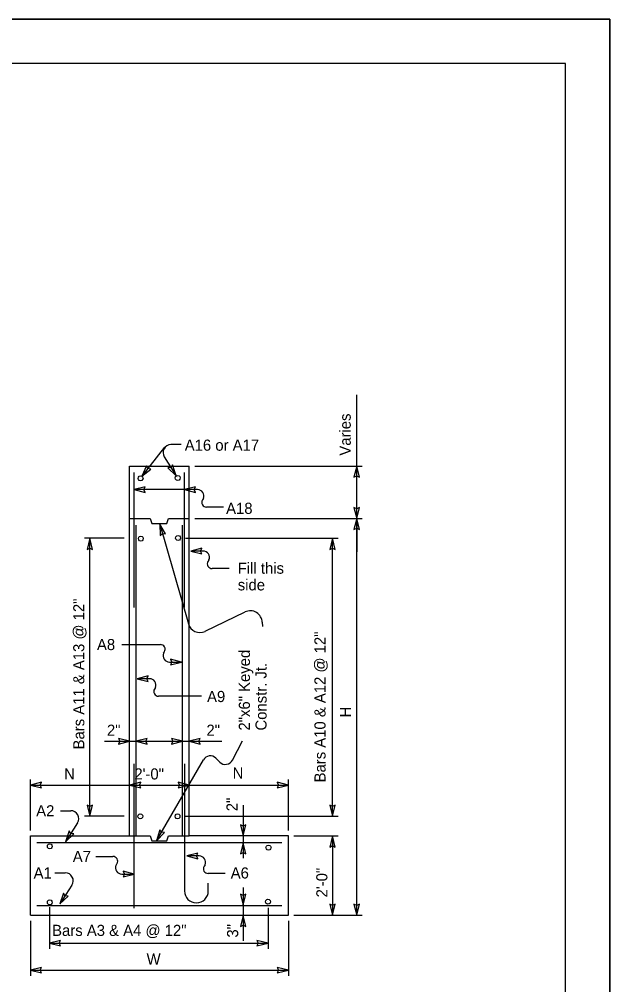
# Model space of a CAD drawing. Extents: x 0 to 36, y 0 to 22.
# Drawn here: x 29.31 to 36, y 11.05 to 22 of the extents above; entities that cross this region are included whole.
import ezdxf

# ---------------------------------------------------------------- set-up
doc = ezdxf.new("R2010")
doc.units = 0
for name, color, linetype in [('01-Slab', 7, 'Continuous'), ('03-Dimensions', 7, 'Continuous'), ('04-Hidden', 7, 'Continuous'), ('Level 2', 7, 'Continuous'), ('S_PL_Dimens_PR', 7, 'Continuous'), ('S_PL_Rebars_PR', 7, 'Continuous'), ('SB_PL_BORDER', 7, 'Continuous'), ('SB_PL_CUTLINE2_PR', 7, 'Continuous'), ('SB_PL_CUTLINE_PR', 7, 'Continuous'), ('SB_PL_SBL4_PR', 7, 'Continuous')]:
    doc.layers.add(name, color=color, linetype=linetype)

# ---------------------------------------------------------------- blocks, each defined once
blk = doc.blocks.new('Arhead')
at = {"layer": 'S_PL_Dimens_PR'}
blk.add_lwpolyline([(0, 0), (-0.157, 0.039), (-0.138, 0), (-0.157, -0.039)], close=True, dxfattribs=at)

msp = doc.modelspace()

# ---------------------------------------------------------------- linework, layer by layer
at = {"layer": '01-Slab'}
for p, q in [((30.558, 12.74), (30.558, 16.932)), ((30.558, 16.932), (31.233, 16.932)), ((31.233, 12.74), (31.233, 16.932)), ((29.433, 11.84), (29.433, 12.74)), ((29.433, 12.74), (30.558, 12.74)), ((32.358, 12.74), (31.233, 12.74)), ((32.358, 11.84), (32.358, 12.74)), ((29.433, 11.84), (32.358, 11.84))]:
    msp.add_line(p, q, dxfattribs=at)
at = {"layer": '03-Dimensions'}
for p, q in [((33.132, 11.84), (33.132, 17.74)), ((30.954, 17.149), (30.698, 16.819)), ((31.144, 17.177), (31.027, 17.177)), ((30.951, 17.038), (31.087, 16.825)), ((31.296, 16.932), (33.195, 16.932)), ((30.682, 16.794), (30.682, 16.794)), ((31.104, 16.8), (31.104, 16.8)), ((31.329, 16.667), (30.61, 16.667)), ((31.395, 16.568), (31.384, 16.55)), ((31.623, 16.468), (31.43, 16.468)), ((31.296, 16.34), (33.195, 16.34)), ((33.132, 16.34), (33.132, 15.962)), ((30.9, 16.277), (31.224, 15.144)), ((30.495, 16.115), (30.045, 16.115)), ((30.108, 12.965), (30.108, 16.115)), ((30.685, 16.112), (30.685, 16.112)), ((31.108, 16.118), (31.108, 16.118)), ((31.191, 16.115), (32.921, 16.115)), ((32.858, 12.965), (32.858, 16.115)), ((31.391, 15.97), (31.252, 15.97)), ((31.457, 15.871), (31.447, 15.853)), ((31.686, 15.771), (31.493, 15.771)), ((31.413, 15.06), (31.867, 15.28)), ((32.061, 15.163), (32.063, 15.116)), ((30.471, 14.91), (30.907, 14.91)), ((30.943, 14.811), (30.953, 14.829)), ((31.009, 14.712), (31.148, 14.712)), ((30.784, 14.523), (30.644, 14.523)), ((30.85, 14.424), (30.839, 14.406)), ((31.373, 14.324), (30.886, 14.324)), ((30.274, 13.813), (30.556, 13.813)), ((30.556, 13.813), (30.632, 13.813)), ((30.632, 13.813), (30.773, 13.813)), ((30.773, 13.813), (30.991, 13.813)), ((30.991, 13.813), (31.158, 13.813)), ((31.158, 13.813), (31.233, 13.813)), ((31.233, 13.813), (31.603, 13.813)), ((31.724, 13.6), (31.838, 13.82)), ((30.864, 12.686), (31.395, 13.603)), ((31.536, 13.621), (31.581, 13.577)), ((29.433, 12.803), (29.433, 13.38)), ((32.358, 12.803), (32.358, 13.38)), ((29.433, 13.317), (32.358, 13.317)), ((31.845, 13.089), (31.845, 12.74)), ((29.774, 13.026), (29.891, 13.026)), ((30.495, 12.965), (30.045, 12.965)), ((30.679, 12.963), (30.679, 12.963)), ((31.101, 12.963), (31.101, 12.963)), ((31.191, 12.965), (32.921, 12.965)), ((29.967, 12.888), (29.831, 12.674)), ((31.845, 12.74), (31.845, 12.661)), ((32.421, 12.74), (32.921, 12.74)), ((32.858, 12.74), (32.858, 11.84)), ((29.654, 12.621), (29.654, 12.621)), ((31.845, 12.661), (31.845, 12.486)), ((32.132, 12.609), (32.132, 12.609)), ((30.176, 12.507), (30.369, 12.507)), ((31.347, 12.513), (31.207, 12.513)), ((30.404, 12.407), (30.415, 12.425)), ((31.413, 12.414), (31.402, 12.396)), ((29.712, 12.321), (29.829, 12.321)), ((30.47, 12.308), (30.61, 12.308)), ((31.641, 12.314), (31.448, 12.314)), ((29.905, 12.182), (29.768, 11.969)), ((31.845, 12.154), (31.845, 11.954)), ((29.654, 11.987), (29.654, 11.987)), ((31.845, 11.954), (31.845, 11.838)), ((32.126, 11.994), (32.126, 11.994)), ((29.65, 11.931), (29.65, 11.461)), ((31.845, 11.838), (31.845, 11.551)), ((32.127, 11.926), (32.127, 11.461)), ((32.421, 11.84), (32.921, 11.84)), ((32.421, 11.84), (33.195, 11.84)), ((29.433, 11.777), (29.433, 11.155)), ((32.358, 11.777), (32.358, 11.155)), ((29.65, 11.524), (32.127, 11.524)), ((29.433, 11.218), (32.358, 11.218))]:
    msp.add_line(p, q, dxfattribs=at)
for points in [[(30.682, 16.766), (30.668, 16.769), (30.658, 16.78), (30.654, 16.794), (30.658, 16.808), (30.668, 16.818), (30.682, 16.822), (30.696, 16.818), (30.706, 16.808), (30.71, 16.794), (30.706, 16.78), (30.696, 16.769)], [(31.104, 16.772), (31.09, 16.776), (31.08, 16.786), (31.076, 16.8), (31.08, 16.814), (31.09, 16.824), (31.104, 16.828), (31.118, 16.824), (31.129, 16.814), (31.132, 16.8), (31.129, 16.786), (31.118, 16.776)], [(30.685, 16.084), (30.671, 16.088), (30.661, 16.098), (30.657, 16.112), (30.661, 16.126), (30.671, 16.137), (30.685, 16.14), (30.699, 16.137), (30.709, 16.126), (30.713, 16.112), (30.709, 16.098), (30.699, 16.088)], [(31.108, 16.09), (31.093, 16.094), (31.083, 16.104), (31.079, 16.118), (31.083, 16.133), (31.093, 16.143), (31.108, 16.147), (31.122, 16.143), (31.132, 16.133), (31.136, 16.118), (31.132, 16.104), (31.122, 16.094)], [(30.679, 12.935), (30.665, 12.938), (30.655, 12.949), (30.651, 12.963), (30.655, 12.977), (30.665, 12.987), (30.679, 12.991), (30.693, 12.987), (30.703, 12.977), (30.707, 12.963), (30.703, 12.949), (30.693, 12.938)], [(31.101, 12.935), (31.087, 12.938), (31.077, 12.949), (31.073, 12.963), (31.077, 12.977), (31.087, 12.987), (31.101, 12.991), (31.115, 12.987), (31.126, 12.977), (31.129, 12.963), (31.126, 12.949), (31.115, 12.938)], [(29.654, 12.593), (29.64, 12.597), (29.629, 12.607), (29.626, 12.621), (29.629, 12.635), (29.64, 12.645), (29.654, 12.649), (29.668, 12.645), (29.678, 12.635), (29.682, 12.621), (29.678, 12.607), (29.668, 12.597)], [(32.132, 12.58), (32.118, 12.584), (32.108, 12.594), (32.104, 12.609), (32.108, 12.623), (32.118, 12.633), (32.132, 12.637), (32.147, 12.633), (32.157, 12.623), (32.161, 12.609), (32.157, 12.594), (32.147, 12.584)], [(29.654, 11.959), (29.64, 11.963), (29.629, 11.973), (29.626, 11.987), (29.629, 12.002), (29.64, 12.012), (29.654, 12.016), (29.668, 12.012), (29.678, 12.002), (29.682, 11.987), (29.678, 11.973), (29.668, 11.963)], [(32.126, 11.965), (32.112, 11.969), (32.102, 11.979), (32.098, 11.994), (32.102, 12.008), (32.112, 12.018), (32.126, 12.022), (32.14, 12.018), (32.151, 12.008), (32.154, 11.994), (32.151, 11.979), (32.14, 11.969)]]:
    msp.add_lwpolyline(points, close=True, dxfattribs=at)
for centre, radius, start, end in [((31.027, 17.087), 0.09, 90, 212.5833), ((31.329, 16.595), 0.072, 337.7179, 90), ((31.43, 16.522), 0.054, 149.2121, 270), ((31.391, 15.898), 0.072, 337.7179, 90), ((31.493, 15.825), 0.054, 149.2121, 270), ((31.926, 15.158), 0.135, 1.8466, 115.8236), ((31.354, 15.181), 0.135, 195.9472, 295.8231), ((30.907, 14.856), 0.054, 329.2121, 90), ((31.009, 14.784), 0.072, 157.7179, 270), ((30.784, 14.451), 0.072, 337.7179, 90), ((30.886, 14.378), 0.054, 149.2121, 270), ((31.473, 13.558), 0.09, 45.01, 149.9313), ((31.644, 13.641), 0.09, 225.0163, 332.8194), ((29.891, 12.936), 0.09, 327.4167, 90), ((30.369, 12.453), 0.054, 329.2121, 90), ((31.347, 12.441), 0.072, 337.7179, 90), ((30.47, 12.38), 0.072, 157.7179, 270), ((31.448, 12.368), 0.054, 149.2121, 270), ((29.829, 12.231), 0.09, 327.4167, 90)]:
    msp.add_arc(centre, radius, start, end, dxfattribs=at)
at = {"layer": '04-Hidden'}
for points in [[(30.558, 16.34), (30.792, 16.34), (30.811, 16.284), (30.98, 16.284), (30.998, 16.34), (31.233, 16.34)], [(30.558, 12.74), (30.792, 12.74), (30.811, 12.684), (30.98, 12.684), (30.998, 12.74), (31.233, 12.74)]]:
    msp.add_lwpolyline(points, dxfattribs=at)
at = {"layer": 'Level 2'}
msp.add_lwpolyline([(2.5, 1.475), (35.5, 1.475), (35.5, 21.5), (2.5, 21.5)], close=True, dxfattribs=at)
at = {"layer": 'S_PL_Rebars_PR'}
for p, q in [((30.61, 15.332), (30.61, 16.862)), ((31.18, 15.332), (31.18, 16.862)), ((30.633, 12.74), (30.633, 16.265)), ((31.158, 12.74), (31.158, 16.265)), ((30.61, 11.919), (30.61, 13.559)), ((31.18, 13.559), (31.18, 12.116)), ((29.508, 12.665), (32.283, 12.665)), ((31.45, 12.116), (31.45, 12.206)), ((29.508, 11.952), (32.283, 11.952))]:
    msp.add_line(p, q, dxfattribs=at)
msp.add_arc((31.315, 12.116), 0.135, 180, 0, dxfattribs=at)
at = {"layer": 'SB_PL_BORDER'}
msp.add_lwpolyline([(35.5, 21.5), (2.5, 21.5), (2.5, 1.475), (0, 0), (0, 22), (36, 22), (36, 0), (0, 0), (2.5, 1.475), (35.5, 1.475)], close=True, dxfattribs=at)
at = {"layer": 'SB_PL_CUTLINE2_PR'}
msp.add_lwpolyline([(36, 0), (36, 22), (2, 22), (2, 0)], close=True, dxfattribs=at)
at = {"layer": 'SB_PL_CUTLINE_PR'}
msp.add_lwpolyline([(0, 22), (36, 22), (36, 0), (0, 0)], close=True, dxfattribs=at)
msp.add_lwpolyline([(0, 22), (36, 22), (36, 0), (0, 0)], close=True, dxfattribs=at)
at = {"layer": 'SB_PL_SBL4_PR'}
msp.add_lwpolyline([(2.5, 0.5), (35.5, 0.5), (35.5, 21.5), (2.5, 21.5)], close=True, dxfattribs=at)

# ---------------------------------------------------------------- block references
at = {"layer": '03-Dimensions'}
for p, xscale, yscale, rotation in [((30.698, 16.819), 0.8, 0.8000000000000002, -127.90834704801506), ((31.087, 16.825), 0.7999999999999999, 0.8, -57.419593774993736), ((33.132, 16.932), 0.8, 0.8000000000000002, 90.00000000000001), ((30.61, 16.667), 0.8, 0.8000000000000002, 180), ((31.18, 16.667), 0.8, 0.8000000000000002, -180), ((33.132, 16.34), 0.8, 0.8000000000000002, -89.99999999999999), ((33.132, 16.34), 0.8, 0.8000000000000002, 90.00000000000001), ((30.9, 16.277), 0.8, 0.8000000000000002, 105.94739995057252), ((30.108, 16.115), 0.8, 0.8000000000000002, 90), ((32.858, 16.115), 0.8, 0.8000000000000002, 90), ((31.252, 15.97), 0.8, 0.8000000000000002, 180), ((30.644, 14.523), 0.8, 0.8000000000000002, 180), ((30.632, 13.813), 0.8, 0.8000000000000002, 180), ((30.632, 13.813), 0.8, 0.8000000000000002, 180), ((31.233, 13.813), 0.8, 0.8000000000000002, 180), ((31.233, 13.813), 0.8, 0.8000000000000002, 180), ((29.433, 13.317), 0.8, 0.8000000000000002, 180), ((30.558, 13.317), 0.8, 0.8000000000000002, -179.99999999999997), ((30.108, 12.965), 0.8, 0.8000000000000002, -90), ((32.858, 12.965), 0.8, 0.8000000000000002, -89.99999999999999), ((30.864, 12.686), 0.8000000000000003, 0.8000000000000003, -120.06932168844548), ((30.864, 12.686), 0.8000000000000003, 0.8000000000000003, -120.06932168844548), ((31.845, 12.74), 0.8, 0.8000000000000002, -90), ((29.831, 12.674), 0.7999999999999999, 0.8, -122.58040622500627), ((32.858, 12.74), 0.8, 0.8000000000000002, 90), ((31.845, 12.661), 0.8, 0.8000000000000002, 90), ((31.207, 12.513), 0.8, 0.8000000000000002, 180), ((29.768, 11.969), 0.7999999999999999, 0.8, -122.58040622500627), ((31.845, 11.954), 0.8, 0.8000000000000002, -90), ((32.858, 11.84), 0.8, 0.8000000000000002, -90), ((33.132, 11.84), 0.8, 0.8000000000000002, -90), ((31.845, 11.838), 0.8, 0.8000000000000002, 90), ((29.65, 11.524), 0.8, 0.8000000000000002, 180), ((29.433, 11.218), 0.8, 0.8000000000000002, 180)]:
    msp.add_blockref('Arhead', p, dxfattribs=dict(at, xscale=xscale, yscale=yscale, rotation=rotation))
at = {"layer": '03-Dimensions', "xscale": 0.8, "yscale": 0.8000000000000002}
for p in [(31.148, 14.712), (30.556, 13.813), (31.158, 13.813), (31.158, 13.813), (31.233, 13.317), (32.358, 13.317), (30.61, 12.308), (32.127, 11.524), (32.358, 11.218), (32.358, 11.218)]:
    msp.add_blockref('Arhead', p, dxfattribs=at)

# ---------------------------------------------------------------- texts
at = {"layer": '03-Dimensions'}
for s, p in [('Varies', (33.065, 17.052)), (' Bars A11 & A13 @ 12" ', (30.045, 13.674)), (' Bars A10 & A12 @ 12" ', (32.779, 13.3)), ('2"x6" Keyed', (31.922, 13.935)), ('Constr. Jt.', (32.111, 13.935)), ('H', (33.069, 14.084)), ('2"', (31.782, 13.02)), (' 2\'-0" ', (32.8, 11.996)), ('3"', (31.789, 11.587))]:
    msp.add_text(s, height=0.126, rotation=90, dxfattribs=at).set_placement(p)
for s, p in [('A16 or A17 ', (31.183, 17.108)), ('A18', (31.652, 16.392)), ('Fill this', (31.784, 15.713)), ('side', (31.784, 15.524)), ('A8', (30.188, 14.847)), ('A9', (31.436, 14.258)), ('2"', (30.301, 13.876)), ('2"', (31.429, 13.876)), (' N ', (29.769, 13.38)), (' 2\'-0" ', (30.565, 13.38)), (' N ', (31.679, 13.39)), ('A2', (29.499, 12.962)), ('A7', (29.914, 12.444)), ('A1', (29.47, 12.257)), ('A6', (31.704, 12.257)), (' Bars A3 & A4 @ 12" ', (29.633, 11.606)), (' W ', (30.704, 11.281))]:
    msp.add_text(s, height=0.126, dxfattribs=at).set_placement(p)

doc.saveas('drawing.dxf')
